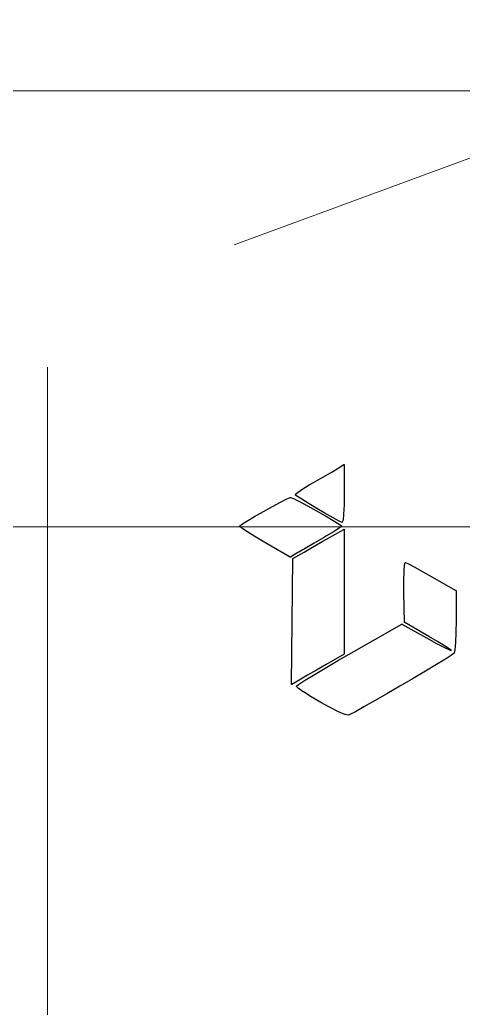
# Model space of a CAD drawing. Header units: millimetres. Extents: x 13 to 222, y -3 to 195.
# Drawn here: x 51.38 to 61.45, y 167.93 to 190.39 of the extents above; entities that cross this region are included whole.
import ezdxf

# ---------------------------------------------------------------- set-up
doc = ezdxf.new("R2010")
doc.units = ezdxf.units.MM
doc.header["$MEASUREMENT"] = 0
doc.layers.add('Ergodox plate', color=7, linetype='Continuous', lineweight=0, true_color=0xf6921e)
doc.layers.add('Orig switch cut', color=7, linetype='Continuous', lineweight=0, true_color=0xde3535)
doc.layers.add('Silk', color=142, linetype='Continuous')

msp = doc.modelspace()

# ---------------------------------------------------------------- linework, layer by layer
at = {"layer": 'Ergodox plate'}
msp.add_lwpolyline([(99.143, 40.444), (22.011, 40.444, -0.414214), (15.011, 47.444), (15.011, 171.874, -0.414214), (22.011, 178.874), (125.882, 178.874)], format="xyb", dxfattribs=at)
at = {"layer": 'Orig switch cut', "lineweight": 0}
for p, q in [((56.249, 185.279), (70.128, 190.392)), ((129.648, 188.774), (15.011, 188.774)), ((52.01, 182.5), (52.01, 147.427))]:
    msp.add_line(p, q, dxfattribs=at)
at = {"layer": 'Silk', "linetype": 'Continuous'}
for p, q in [((58.453, 180.108), (58.587, 180.187)), ((58.587, 180.187), (58.614, 180.204)), ((58.614, 180.204), (58.741, 180.285)), ((58.741, 180.285), (58.741, 180.286)), ((58.741, 180.286), (58.742, 180.286)), ((58.741, 180.285), (58.741, 180.285)), ((58.742, 180.286), (58.742, 180.286)), ((58.742, 180.286), (58.742, 180.286)), ((58.742, 180.286), (58.743, 180.286)), ((58.743, 180.286), (58.743, 180.286)), ((58.743, 180.286), (58.744, 180.286)), ((58.744, 180.286), (58.744, 180.286)), ((58.744, 180.286), (58.745, 180.286)), ((58.744, 180.286), (58.744, 180.286)), ((58.745, 180.286), (58.746, 180.286)), ((58.746, 180.286), (58.746, 180.286)), ((58.746, 180.286), (58.746, 180.286)), ((58.746, 180.286), (58.747, 180.285)), ((58.747, 180.285), (58.747, 180.285)), ((58.747, 180.285), (58.747, 180.284)), ((58.747, 180.284), (58.747, 180.284)), ((58.747, 180.284), (58.748, 180.284)), ((58.748, 180.284), (58.748, 180.283)), ((58.748, 180.283), (58.748, 180.283)), ((58.748, 180.283), (58.748, 180.283)), ((58.748, 180.283), (58.748, 180.282)), ((58.748, 180.282), (58.748, 180.281)), ((58.748, 180.281), (58.748, 180.281)), ((58.748, 180.281), (58.748, 180.281)), ((58.748, 180.281), (58.748, 179.626)), ((58.051, 179.877), (58.264, 179.998)), ((58.264, 179.998), (58.453, 180.108)), ((57.676, 179.638), (57.787, 179.717)), ((57.787, 179.718), (57.956, 179.823)), ((57.787, 179.717), (57.787, 179.718)), ((57.787, 179.717), (57.787, 179.717)), ((57.956, 179.823), (57.957, 179.823)), ((57.957, 179.823), (58.051, 179.877)), ((57.957, 179.823), (57.957, 179.823)), ((58.051, 179.877), (58.051, 179.877)), ((58.051, 179.877), (58.051, 179.877)), ((57.306, 179.433), (57.448, 179.506)), ((57.448, 179.506), (57.449, 179.506)), ((57.449, 179.507), (57.524, 179.539)), ((57.449, 179.506), (57.449, 179.507)), ((57.524, 179.539), (57.525, 179.539)), ((57.525, 179.539), (57.526, 179.539)), ((57.526, 179.539), (57.529, 179.539)), ((57.529, 179.539), (57.53, 179.539)), ((57.53, 179.539), (57.531, 179.539)), ((57.53, 179.539), (57.53, 179.539)), ((57.53, 179.539), (57.53, 179.539)), ((57.531, 179.539), (57.531, 179.539)), ((57.531, 179.539), (57.532, 179.539)), ((57.532, 179.539), (57.596, 179.513)), ((57.596, 179.513), (57.597, 179.513)), ((57.597, 179.513), (57.597, 179.513)), ((57.597, 179.513), (57.732, 179.445)), ((57.642, 179.596), (57.642, 179.597)), ((57.642, 179.597), (57.643, 179.597)), ((57.642, 179.595), (57.642, 179.596)), ((57.642, 179.596), (57.642, 179.596)), ((57.642, 179.594), (57.642, 179.595)), ((57.642, 179.595), (57.642, 179.595)), ((57.642, 179.595), (57.642, 179.595)), ((57.642, 179.593), (57.642, 179.594)), ((57.642, 179.594), (57.642, 179.594)), ((57.642, 179.592), (57.642, 179.593)), ((57.642, 179.593), (57.642, 179.593)), ((57.642, 179.593), (57.642, 179.593)), ((57.643, 179.592), (57.642, 179.592)), ((57.643, 179.598), (57.675, 179.637)), ((57.643, 179.597), (57.643, 179.598)), ((57.643, 179.591), (57.643, 179.592)), ((57.644, 179.59), (57.643, 179.591)), ((57.643, 179.591), (57.643, 179.591)), ((57.643, 179.591), (57.643, 179.591)), ((57.673, 179.569), (57.644, 179.59)), ((57.674, 179.569), (57.673, 179.569)), ((57.673, 179.569), (57.673, 179.569)), ((57.784, 179.498), (57.674, 179.569)), ((57.675, 179.637), (57.675, 179.638)), ((57.675, 179.638), (57.676, 179.638)), ((57.785, 179.498), (57.784, 179.498)), ((57.956, 179.392), (57.785, 179.498)), ((57.785, 179.498), (57.785, 179.498)), ((58.748, 179.626), (58.745, 179.369)), ((58.748, 179.626), (58.748, 179.626)), ((58.748, 179.626), (58.748, 179.626)), ((56.913, 179.218), (57.119, 179.333)), ((57.119, 179.333), (57.306, 179.433)), ((57.119, 179.333), (57.119, 179.333)), ((57.119, 179.333), (57.119, 179.333)), ((57.306, 179.433), (57.306, 179.433)), ((57.306, 179.433), (57.306, 179.433)), ((57.732, 179.445), (57.732, 179.445)), ((57.732, 179.445), (57.732, 179.445)), ((57.732, 179.445), (57.914, 179.347)), ((57.914, 179.347), (57.914, 179.347)), ((57.914, 179.347), (57.914, 179.347)), ((57.914, 179.347), (58.119, 179.234)), ((58.165, 179.267), (57.956, 179.392)), ((57.956, 179.392), (57.956, 179.392)), ((57.956, 179.392), (57.956, 179.392)), ((58.119, 179.234), (58.119, 179.234)), ((58.119, 179.234), (58.119, 179.234)), ((58.119, 179.234), (58.323, 179.118)), ((58.309, 179.182), (58.165, 179.267)), ((58.165, 179.267), (58.165, 179.267)), ((58.165, 179.267), (58.165, 179.267)), ((58.745, 179.369), (58.736, 179.16)), ((58.745, 179.369), (58.745, 179.369)), ((58.745, 179.369), (58.745, 179.369)), ((56.538, 179.001), (56.711, 179.103)), ((56.711, 179.103), (56.913, 179.218)), ((56.711, 179.103), (56.711, 179.103)), ((56.711, 179.103), (56.711, 179.103)), ((56.913, 179.218), (56.913, 179.218)), ((56.913, 179.218), (56.913, 179.218)), ((58.497, 179.074), (58.309, 179.182)), ((58.309, 179.182), (58.309, 179.182)), ((58.309, 179.182), (58.309, 179.182)), ((58.323, 179.118), (58.323, 179.118)), ((58.323, 179.118), (58.323, 179.118)), ((58.323, 179.118), (58.501, 179.014)), ((58.498, 179.074), (58.497, 179.074)), ((58.635, 178.999), (58.498, 179.074)), ((58.498, 179.074), (58.498, 179.074)), ((58.501, 179.014), (58.501, 179.014)), ((58.501, 179.014), (58.502, 179.014)), ((58.502, 179.014), (58.631, 178.933)), ((58.722, 179.02), (58.706, 178.973)), ((58.736, 179.16), (58.722, 179.021)), ((58.722, 179.021), (58.722, 179.021)), ((58.722, 179.021), (58.722, 179.02)), ((58.736, 179.16), (58.736, 179.16)), ((58.736, 179.16), (58.736, 179.16)), ((56.368, 178.886), (56.369, 178.887)), ((56.368, 178.885), (56.368, 178.886)), ((56.368, 178.886), (56.368, 178.886)), ((56.368, 178.886), (56.368, 178.886)), ((56.368, 178.884), (56.368, 178.885)), ((56.368, 178.883), (56.368, 178.884)), ((56.368, 178.884), (56.368, 178.884)), ((56.368, 178.884), (56.368, 178.884)), ((56.368, 178.882), (56.368, 178.883)), ((56.368, 178.883), (56.368, 178.883)), ((56.368, 178.883), (56.368, 178.883)), ((56.368, 178.881), (56.368, 178.882)), ((56.368, 178.882), (56.368, 178.882)), ((56.369, 178.88), (56.368, 178.881)), ((56.368, 178.881), (56.368, 178.881)), ((56.368, 178.881), (56.368, 178.881)), ((56.369, 178.887), (56.369, 178.887)), ((56.369, 178.887), (56.37, 178.887)), ((56.37, 178.88), (56.369, 178.88)), ((56.369, 178.88), (56.369, 178.88)), ((56.37, 178.887), (56.415, 178.924)), ((56.37, 178.887), (56.37, 178.887)), ((56.37, 178.879), (56.37, 178.88)), ((56.414, 178.844), (56.37, 178.879)), ((56.415, 178.844), (56.414, 178.844)), ((56.415, 178.924), (56.416, 178.924)), ((56.538, 178.764), (56.415, 178.844)), ((56.415, 178.844), (56.415, 178.844)), ((56.416, 178.924), (56.538, 179.001)), ((56.416, 178.924), (56.416, 178.924)), ((56.538, 179.001), (56.538, 179.001)), ((56.538, 179.001), (56.538, 179.001)), ((58.416, 178.629), (58.741, 178.813)), ((58.644, 178.844), (58.523, 178.767)), ((58.631, 178.933), (58.632, 178.933)), ((58.632, 178.933), (58.632, 178.933)), ((58.632, 178.933), (58.689, 178.891)), ((58.699, 178.97), (58.635, 178.999)), ((58.635, 178.999), (58.635, 178.999)), ((58.635, 178.999), (58.635, 178.999)), ((58.645, 178.844), (58.644, 178.844)), ((58.69, 178.881), (58.645, 178.844)), ((58.645, 178.844), (58.645, 178.844)), ((58.689, 178.891), (58.689, 178.89)), ((58.689, 178.89), (58.69, 178.89)), ((58.69, 178.89), (58.69, 178.89)), ((58.69, 178.89), (58.69, 178.889)), ((58.69, 178.889), (58.69, 178.889)), ((58.69, 178.889), (58.691, 178.889)), ((58.691, 178.881), (58.69, 178.881)), ((58.691, 178.889), (58.692, 178.887)), ((58.692, 178.883), (58.691, 178.883)), ((58.691, 178.883), (58.691, 178.882)), ((58.691, 178.882), (58.691, 178.882)), ((58.691, 178.882), (58.691, 178.882)), ((58.691, 178.882), (58.691, 178.881)), ((58.692, 178.887), (58.692, 178.886)), ((58.692, 178.886), (58.692, 178.885)), ((58.692, 178.885), (58.692, 178.885)), ((58.692, 178.885), (58.692, 178.885)), ((58.692, 178.885), (58.692, 178.884)), ((58.692, 178.884), (58.692, 178.884)), ((58.692, 178.884), (58.692, 178.883)), ((58.692, 178.883), (58.692, 178.883)), ((58.7, 178.97), (58.699, 178.97)), ((58.701, 178.97), (58.7, 178.97)), ((58.7, 178.97), (58.7, 178.97)), ((58.702, 178.97), (58.701, 178.97)), ((58.701, 178.97), (58.701, 178.97)), ((58.701, 178.97), (58.701, 178.97)), ((58.703, 178.97), (58.702, 178.97)), ((58.702, 178.97), (58.702, 178.97)), ((58.702, 178.97), (58.702, 178.97)), ((58.704, 178.97), (58.703, 178.97)), ((58.705, 178.972), (58.704, 178.971)), ((58.704, 178.971), (58.704, 178.971)), ((58.704, 178.971), (58.704, 178.971)), ((58.704, 178.971), (58.704, 178.97)), ((58.706, 178.973), (58.705, 178.972)), ((58.705, 178.972), (58.705, 178.972)), ((58.705, 178.972), (58.705, 178.972)), ((58.705, 178.972), (58.705, 178.972)), ((58.741, 178.813), (58.742, 178.814)), ((58.742, 178.814), (58.743, 178.814)), ((58.743, 178.814), (58.743, 178.814)), ((58.743, 178.814), (58.743, 178.814)), ((58.743, 178.814), (58.743, 178.814)), ((58.743, 178.814), (58.744, 178.814)), ((58.744, 178.814), (58.744, 178.814)), ((58.744, 178.814), (58.744, 178.814)), ((58.744, 178.814), (58.745, 178.814)), ((58.745, 178.814), (58.746, 178.813)), ((58.746, 178.813), (58.746, 178.813)), ((58.746, 178.813), (58.746, 178.813)), ((58.746, 178.813), (58.747, 178.813)), ((58.747, 178.813), (58.747, 178.812)), ((58.747, 178.812), (58.747, 178.812)), ((58.747, 178.812), (58.747, 178.812)), ((58.747, 178.812), (58.748, 178.811)), ((58.748, 178.811), (58.748, 178.811)), ((58.748, 178.811), (58.748, 178.811)), ((58.748, 178.811), (58.748, 178.811)), ((58.748, 178.811), (58.748, 178.81)), ((58.748, 178.81), (58.748, 178.809)), ((58.748, 178.809), (58.748, 175.983)), ((56.722, 178.651), (56.538, 178.764)), ((56.538, 178.764), (56.538, 178.764)), ((56.538, 178.764), (56.538, 178.764)), ((56.946, 178.518), (56.722, 178.651)), ((56.722, 178.651), (56.722, 178.651)), ((56.722, 178.651), (56.722, 178.651)), ((58.28, 178.622), (58.065, 178.497)), ((58.262, 178.541), (58.416, 178.629)), ((58.35, 178.662), (58.28, 178.622)), ((58.28, 178.622), (58.28, 178.622)), ((58.28, 178.622), (58.28, 178.622)), ((58.523, 178.766), (58.35, 178.662)), ((58.35, 178.662), (58.35, 178.662)), ((58.35, 178.662), (58.35, 178.662)), ((58.416, 178.629), (58.416, 178.629)), ((58.416, 178.629), (58.416, 178.629)), ((58.523, 178.767), (58.523, 178.766)), ((58.523, 178.766), (58.523, 178.766)), ((57.523, 178.181), (56.946, 178.518)), ((56.946, 178.518), (56.946, 178.518)), ((56.946, 178.518), (56.946, 178.518)), ((57.865, 178.381), (57.719, 178.295)), ((57.838, 178.296), (58.031, 178.408)), ((58.065, 178.497), (57.865, 178.381)), ((58.031, 178.408), (58.262, 178.541)), ((58.031, 178.408), (58.031, 178.408)), ((58.031, 178.408), (58.031, 178.408)), ((58.065, 178.497), (58.065, 178.497)), ((58.262, 178.541), (58.262, 178.541)), ((58.262, 178.541), (58.262, 178.541)), ((57.524, 178.18), (57.523, 178.181)), ((57.523, 178.181), (57.523, 178.181)), ((57.523, 178.181), (57.523, 178.181)), ((57.525, 178.18), (57.524, 178.18)), ((57.524, 178.18), (57.524, 178.18)), ((57.524, 178.18), (57.524, 178.18)), ((57.524, 178.18), (57.524, 178.18)), ((57.526, 178.18), (57.525, 178.18)), ((57.527, 178.18), (57.526, 178.18)), ((57.526, 178.18), (57.526, 178.18)), ((57.526, 178.18), (57.526, 178.18)), ((57.528, 178.181), (57.527, 178.18)), ((57.699, 178.284), (57.528, 178.181)), ((57.528, 178.181), (57.528, 178.181)), ((57.528, 178.181), (57.528, 178.181)), ((57.551, 175.291), (57.581, 178.144)), ((57.581, 178.144), (57.581, 178.145)), ((57.581, 178.145), (57.582, 178.145)), ((57.582, 178.146), (57.582, 178.147)), ((57.582, 178.147), (57.582, 178.147)), ((57.582, 178.147), (57.583, 178.147)), ((57.582, 178.145), (57.582, 178.146)), ((57.582, 178.145), (57.582, 178.145)), ((57.582, 178.145), (57.582, 178.145)), ((57.583, 178.147), (57.584, 178.148)), ((57.583, 178.147), (57.583, 178.147)), ((57.584, 178.148), (57.838, 178.296)), ((57.719, 178.295), (57.699, 178.284)), ((57.838, 178.296), (57.838, 178.296)), ((57.838, 178.296), (57.838, 178.296)), ((60.108, 177.863), (60.119, 178.006)), ((60.119, 178.007), (60.136, 178.06)), ((60.119, 178.006), (60.119, 178.007)), ((60.119, 178.006), (60.119, 178.006)), ((60.136, 178.061), (60.137, 178.062)), ((60.136, 178.06), (60.136, 178.061)), ((60.136, 178.061), (60.136, 178.061)), ((60.136, 178.061), (60.136, 178.061)), ((60.136, 178.06), (60.136, 178.06)), ((60.136, 178.06), (60.136, 178.06)), ((60.137, 178.062), (60.138, 178.063)), ((60.137, 178.062), (60.137, 178.062)), ((60.138, 178.063), (60.138, 178.063)), ((60.138, 178.063), (60.138, 178.063)), ((60.138, 178.063), (60.139, 178.063)), ((60.139, 178.063), (60.139, 178.063)), ((60.139, 178.063), (60.139, 178.063)), ((60.139, 178.063), (60.139, 178.063)), ((60.139, 178.063), (60.14, 178.063)), ((60.14, 178.063), (60.141, 178.063)), ((60.141, 178.063), (60.141, 178.063)), ((60.141, 178.063), (60.143, 178.063)), ((60.141, 178.063), (60.141, 178.063)), ((60.143, 178.063), (60.143, 178.063)), ((60.143, 178.063), (60.144, 178.062)), ((60.144, 178.062), (60.21, 178.028)), ((60.21, 178.028), (60.21, 178.028)), ((60.21, 178.028), (60.21, 178.028)), ((60.21, 178.028), (60.351, 177.95)), ((60.351, 177.95), (60.352, 177.95)), ((60.352, 177.95), (60.352, 177.95)), ((60.352, 177.95), (60.547, 177.841)), ((60.103, 177.65), (60.108, 177.862)), ((60.108, 177.862), (60.108, 177.863)), ((60.108, 177.863), (60.108, 177.863)), ((60.547, 177.841), (60.547, 177.841)), ((60.547, 177.841), (60.547, 177.841)), ((60.547, 177.841), (60.739, 177.733)), ((60.739, 177.733), (60.739, 177.733)), ((60.739, 177.733), (60.739, 177.733)), ((60.739, 177.733), (61.286, 177.422)), ((60.103, 177.649), (60.103, 177.65)), ((60.105, 177.388), (60.103, 177.649)), ((60.103, 177.649), (60.103, 177.649)), ((60.121, 176.698), (60.105, 177.388)), ((60.105, 177.388), (60.105, 177.388)), ((60.105, 177.388), (60.105, 177.388)), ((61.286, 177.422), (61.286, 177.422)), ((61.286, 177.422), (61.286, 177.422)), ((61.286, 177.422), (61.287, 177.421)), ((61.287, 177.421), (61.287, 177.421)), ((61.287, 177.421), (61.287, 177.421)), ((61.287, 177.421), (61.287, 177.421)), ((61.287, 177.421), (61.288, 177.42)), ((61.288, 177.42), (61.288, 177.419)), ((61.288, 177.419), (61.288, 177.419)), ((61.288, 177.419), (61.288, 177.419)), ((61.288, 177.419), (61.288, 177.419)), ((61.288, 177.419), (61.288, 177.418)), ((61.288, 177.418), (61.288, 177.418)), ((61.288, 177.418), (61.288, 177.418)), ((61.288, 177.418), (61.288, 176.74)), ((58.862, 175.98), (60.056, 176.662)), ((60.056, 176.662), (60.057, 176.663)), ((60.057, 176.663), (60.058, 176.663)), ((60.058, 176.663), (60.058, 176.663)), ((60.058, 176.663), (60.058, 176.663)), ((60.058, 176.663), (60.058, 176.663)), ((60.058, 176.663), (60.059, 176.663)), ((60.059, 176.663), (60.059, 176.663)), ((60.059, 176.663), (60.059, 176.663)), ((60.059, 176.663), (60.06, 176.663)), ((60.06, 176.663), (60.061, 176.662)), ((60.061, 176.662), (60.621, 176.345)), ((60.121, 176.697), (60.121, 176.698)), ((60.122, 176.696), (60.121, 176.697)), ((60.122, 176.695), (60.122, 176.696)), ((60.122, 176.696), (60.122, 176.696)), ((60.122, 176.696), (60.122, 176.696)), ((60.123, 176.695), (60.122, 176.695)), ((60.122, 176.695), (60.122, 176.695)), ((60.123, 176.694), (60.123, 176.695)), ((60.123, 176.695), (60.123, 176.695)), ((60.124, 176.694), (60.123, 176.694)), ((60.672, 176.379), (60.124, 176.694)), ((61.288, 176.74), (61.284, 176.471)), ((61.288, 176.74), (61.288, 176.74)), ((61.288, 176.74), (61.288, 176.74)), ((60.621, 176.345), (60.844, 176.222)), ((60.868, 176.265), (60.672, 176.379)), ((61.284, 176.471), (61.275, 176.242)), ((61.284, 176.471), (61.284, 176.471)), ((61.284, 176.471), (61.284, 176.471)), ((60.844, 176.222), (61.029, 176.125)), ((61.045, 176.156), (60.868, 176.265)), ((61.029, 176.125), (61.156, 176.065)), ((61.161, 176.078), (61.045, 176.156)), ((61.275, 176.242), (61.261, 176.076)), ((61.275, 176.242), (61.275, 176.242)), ((61.275, 176.242), (61.275, 176.242)), ((58.746, 175.979), (58.337, 175.743)), ((58.62, 175.84), (58.862, 175.98)), ((58.747, 175.98), (58.746, 175.979)), ((58.746, 175.979), (58.746, 175.979)), ((58.748, 175.981), (58.747, 175.98)), ((58.747, 175.98), (58.747, 175.98)), ((58.747, 175.98), (58.747, 175.98)), ((58.748, 175.983), (58.748, 175.982)), ((58.748, 175.983), (58.748, 175.983)), ((58.748, 175.982), (58.748, 175.982)), ((58.748, 175.982), (58.748, 175.982)), ((58.748, 175.982), (58.748, 175.981)), ((58.862, 175.98), (58.862, 175.98)), ((58.862, 175.98), (58.862, 175.98)), ((61.049, 175.867), (60.846, 175.743)), ((61.187, 175.955), (61.049, 175.867)), ((61.049, 175.867), (61.049, 175.867)), ((61.049, 175.867), (61.049, 175.867)), ((61.156, 176.065), (61.183, 176.057)), ((61.183, 176.057), (61.161, 176.078)), ((61.243, 175.997), (61.187, 175.955)), ((61.187, 175.955), (61.187, 175.955)), ((61.187, 175.955), (61.187, 175.955)), ((61.244, 175.997), (61.243, 175.997)), ((61.243, 175.997), (61.243, 175.997)), ((61.243, 175.997), (61.243, 175.997)), ((61.245, 175.999), (61.244, 175.998)), ((61.244, 175.998), (61.244, 175.998)), ((61.244, 175.998), (61.244, 175.998)), ((61.244, 175.998), (61.244, 175.997)), ((61.261, 176.076), (61.245, 176)), ((61.245, 176), (61.245, 175.999)), ((61.245, 175.999), (61.245, 175.999)), ((61.245, 175.999), (61.245, 175.999)), ((61.261, 176.076), (61.261, 176.076)), ((61.261, 176.076), (61.261, 176.076)), ((58.051, 175.503), (58.313, 175.66)), ((58.337, 175.743), (58.119, 175.617)), ((58.313, 175.66), (58.62, 175.84)), ((58.313, 175.66), (58.313, 175.66)), ((58.313, 175.66), (58.313, 175.66)), ((58.337, 175.743), (58.337, 175.743)), ((58.62, 175.84), (58.62, 175.84)), ((58.62, 175.84), (58.62, 175.84)), ((60.846, 175.743), (60.595, 175.592)), ((60.846, 175.743), (60.846, 175.743)), ((60.846, 175.743), (60.846, 175.743)), ((57.915, 175.498), (57.763, 175.409)), ((57.847, 175.376), (58.051, 175.502)), ((58.119, 175.617), (57.915, 175.498)), ((57.915, 175.498), (57.915, 175.498)), ((58.051, 175.502), (58.051, 175.503)), ((58.051, 175.502), (58.051, 175.502)), ((60.312, 175.424), (60.015, 175.249)), ((60.595, 175.592), (60.312, 175.424)), ((60.312, 175.424), (60.312, 175.424)), ((60.312, 175.424), (60.312, 175.424)), ((60.595, 175.592), (60.595, 175.592)), ((60.595, 175.592), (60.595, 175.592)), ((57.551, 175.29), (57.551, 175.291)), ((57.551, 175.291), (57.551, 175.291)), ((57.551, 175.291), (57.551, 175.291)), ((57.551, 175.289), (57.551, 175.29)), ((57.552, 175.288), (57.551, 175.289)), ((57.551, 175.289), (57.551, 175.289)), ((57.551, 175.289), (57.551, 175.289)), ((57.552, 175.287), (57.552, 175.288)), ((57.553, 175.287), (57.552, 175.287)), ((57.552, 175.287), (57.552, 175.287)), ((57.552, 175.287), (57.552, 175.287)), ((57.554, 175.286), (57.553, 175.287)), ((57.555, 175.286), (57.554, 175.286)), ((57.554, 175.286), (57.554, 175.286)), ((57.554, 175.286), (57.554, 175.286)), ((57.554, 175.286), (57.554, 175.286)), ((57.556, 175.286), (57.555, 175.286)), ((57.555, 175.286), (57.555, 175.286)), ((57.555, 175.286), (57.555, 175.286)), ((57.557, 175.286), (57.556, 175.286)), ((57.558, 175.286), (57.557, 175.286)), ((57.557, 175.286), (57.557, 175.286)), ((57.557, 175.286), (57.557, 175.286)), ((57.559, 175.286), (57.558, 175.286)), ((57.743, 175.397), (57.559, 175.286)), ((57.559, 175.286), (57.559, 175.286)), ((57.559, 175.286), (57.559, 175.286)), ((57.666, 175.245), (57.666, 175.246)), ((57.666, 175.246), (57.667, 175.246)), ((57.666, 175.244), (57.666, 175.245)), ((57.666, 175.245), (57.666, 175.245)), ((57.666, 175.245), (57.666, 175.245)), ((57.666, 175.243), (57.666, 175.244)), ((57.666, 175.244), (57.666, 175.244)), ((57.666, 175.242), (57.666, 175.243)), ((57.666, 175.243), (57.666, 175.243)), ((57.667, 175.242), (57.666, 175.242)), ((57.666, 175.242), (57.666, 175.242)), ((57.667, 175.247), (57.668, 175.248)), ((57.667, 175.246), (57.667, 175.247)), ((57.667, 175.247), (57.667, 175.247)), ((57.667, 175.247), (57.667, 175.247)), ((57.667, 175.241), (57.667, 175.242)), ((57.667, 175.24), (57.667, 175.241)), ((57.667, 175.241), (57.667, 175.241)), ((57.703, 175.203), (57.667, 175.24)), ((57.668, 175.248), (57.715, 175.288)), ((57.704, 175.202), (57.703, 175.203)), ((57.703, 175.203), (57.703, 175.203)), ((57.82, 175.12), (57.704, 175.202)), ((57.715, 175.288), (57.847, 175.376)), ((57.715, 175.288), (57.715, 175.288)), ((57.715, 175.288), (57.715, 175.288)), ((57.763, 175.409), (57.743, 175.397)), ((57.743, 175.397), (57.743, 175.397)), ((57.763, 175.409), (57.763, 175.409)), ((57.847, 175.376), (57.847, 175.376)), ((57.847, 175.376), (57.847, 175.376)), ((60.015, 175.249), (59.718, 175.076)), ((60.015, 175.249), (60.015, 175.249)), ((60.015, 175.249), (60.015, 175.249)), ((57.821, 175.119), (57.82, 175.12)), ((57.82, 175.12), (57.82, 175.12)), ((57.999, 175.007), (57.821, 175.119)), ((58.219, 174.877), (57.999, 175.007)), ((57.999, 175.007), (57.999, 175.007)), ((57.999, 175.007), (57.999, 175.007)), ((59.718, 175.076), (59.44, 174.916)), ((59.718, 175.076), (59.718, 175.076)), ((59.718, 175.076), (59.718, 175.076)), ((58.415, 174.77), (58.219, 174.877)), ((58.219, 174.877), (58.219, 174.877)), ((58.219, 174.877), (58.219, 174.877)), ((58.415, 174.769), (58.415, 174.77)), ((58.415, 174.77), (58.415, 174.77)), ((58.617, 174.669), (58.415, 174.769)), ((59.196, 174.777), (59.003, 174.67)), ((59.44, 174.916), (59.196, 174.777)), ((59.196, 174.777), (59.196, 174.777)), ((59.196, 174.777), (59.196, 174.777)), ((59.44, 174.916), (59.44, 174.916)), ((59.44, 174.916), (59.44, 174.916)), ((58.767, 174.606), (58.617, 174.669)), ((58.617, 174.669), (58.617, 174.669)), ((58.617, 174.669), (58.617, 174.669)), ((58.768, 174.606), (58.767, 174.606)), ((58.767, 174.606), (58.767, 174.606)), ((58.844, 174.59), (58.768, 174.606)), ((58.845, 174.59), (58.844, 174.59)), ((58.844, 174.59), (58.844, 174.59)), ((58.846, 174.59), (58.845, 174.59)), ((58.845, 174.59), (58.845, 174.59)), ((58.847, 174.59), (58.846, 174.59)), ((58.846, 174.59), (58.846, 174.59)), ((58.878, 174.604), (58.847, 174.59)), ((59.003, 174.67), (58.878, 174.605)), ((58.878, 174.605), (58.878, 174.604)), ((58.878, 174.604), (58.878, 174.604)), ((59.003, 174.67), (59.003, 174.67)), ((59.003, 174.67), (59.003, 174.67))]:
    msp.add_line(p, q, dxfattribs=at)

doc.saveas('drawing.dxf')
